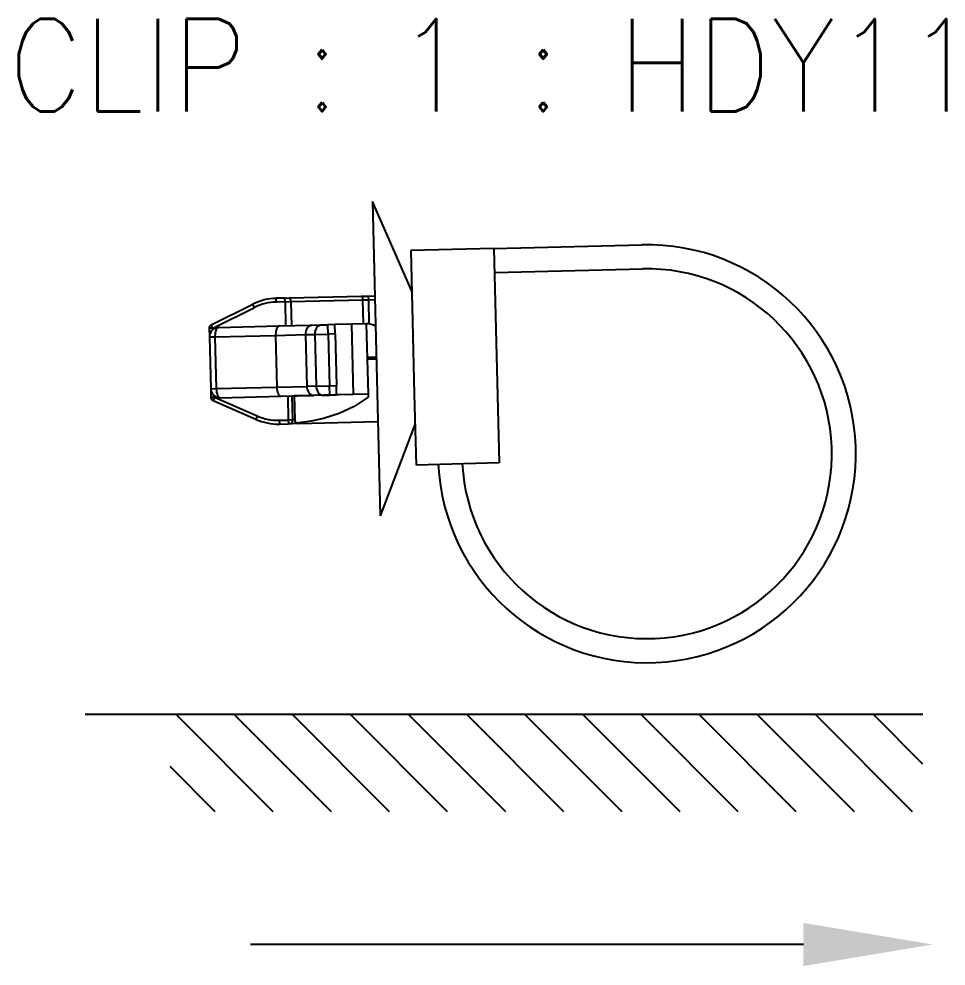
# Model space of a CAD drawing. Header units: inches. Extents: x 47316 to 59086, y 3141 to 11743.
# Drawn here: x 53516.31 to 53541.39, y 6233.03 to 6258.64 of the extents above; entities that cross this region are included whole.
import ezdxf

# ---------------------------------------------------------------- set-up
doc = ezdxf.new("R2010")
doc.units = ezdxf.units.IN
doc.header["$MEASUREMENT"] = 0
doc.styles.get("Standard").update_dxf_attribs({"font": ''})
doc.styles.get('Standard').set_extended_font_data('SimSun')

msp = doc.modelspace()

# ---------------------------------------------------------------- linework, layer by layer
at = {"color": 0, "linetype": 'ByBlock', "lineweight": -3, "ltscale": 0.132311}
for p, q in [((53526.936, 6251.275), (53525.876, 6253.699)), ((53527.025, 6247.676), (53526.086, 6245.202))]:
    msp.add_line(p, q, dxfattribs=at)
at = {"color": 0, "linetype": 'ByBlock', "lineweight": -3, "ltscale": 0.425}
msp.add_line((53525.876, 6253.699), (53526.086, 6245.202), dxfattribs=at)
at = {"color": 0, "linetype": 'ByBlock', "lineweight": -3, "ltscale": 0.2}
for p, q in [((53529.158, 6252.43), (53533.157, 6252.529)), ((53529.174, 6251.78), (53533.173, 6251.879))]:
    msp.add_line(p, q, dxfattribs=at)
at = {"color": 0, "linetype": 'ByBlock', "lineweight": -3, "ltscale": 0.1125}
for p, q in [((53529.158, 6252.43), (53526.909, 6252.374)), ((53529.302, 6246.632), (53527.053, 6246.576))]:
    msp.add_line(p, q, dxfattribs=at)
at = {"color": 0, "linetype": 'ByBlock', "lineweight": -3, "ltscale": 0.096026}
for p, q in [((53526.909, 6252.374), (53526.957, 6250.454)), ((53527.005, 6248.496), (53527.053, 6246.576))]:
    msp.add_line(p, q, dxfattribs=at)
at = {"color": 0, "linetype": 'ByBlock', "lineweight": -3, "ltscale": 0.289999}
msp.add_line((53529.158, 6252.43), (53529.302, 6246.632), dxfattribs=at)
at = {"color": 0, "linetype": 'ByBlock', "lineweight": -3, "ltscale": 0.062942}
for p, q in [((53521.515, 6250.367), (53522.642, 6250.928)), ((53522.719, 6247.81), (53521.566, 6248.314))]:
    msp.add_line(p, q, dxfattribs=at)
at = {"color": 0, "linetype": 'ByBlock', "lineweight": -3, "ltscale": 0.005}
for p, q in [((53522.687, 6250.838), (53522.642, 6250.928)), ((53523.275, 6250.984), (53523.273, 6251.084)), ((53523.511, 6250.99), (53523.509, 6251.09)), ((53525.773, 6251.046), (53525.77, 6251.146)), ((53521.559, 6250.278), (53521.459, 6250.275)), ((53521.559, 6250.278), (53521.515, 6250.367)), ((53521.606, 6248.406), (53521.506, 6248.403)), ((53521.606, 6248.406), (53521.566, 6248.314)), ((53522.759, 6247.902), (53522.719, 6247.81)), ((53523.354, 6247.785), (53523.357, 6247.685)), ((53523.598, 6247.791), (53523.601, 6247.691))]:
    msp.add_line(p, q, dxfattribs=at)
at = {"color": 0, "linetype": 'ByBlock', "lineweight": -3, "ltscale": 0.011804}
for p, q in [((53523.509, 6251.09), (53523.273, 6251.084)), ((53523.511, 6250.99), (53523.275, 6250.984))]:
    msp.add_line(p, q, dxfattribs=at)
at = {"color": 0, "linetype": 'ByBlock', "lineweight": -3, "ltscale": 0.006325}
msp.add_line((53523.509, 6251.09), (53523.635, 6251.093), dxfattribs=at)
at = {"color": 0, "linetype": 'ByBlock', "lineweight": -3, "ltscale": 0.007907}
msp.add_line((53523.511, 6250.99), (53523.669, 6250.994), dxfattribs=at)
at = {"color": 0, "linetype": 'ByBlock', "lineweight": -3, "ltscale": 0.0325}
for p, q in [((53523.511, 6250.99), (53523.527, 6250.34)), ((53523.669, 6250.994), (53523.685, 6250.344)), ((53525.631, 6250.392), (53525.615, 6251.042)), ((53523.582, 6248.441), (53523.598, 6247.791)), ((53523.694, 6248.444), (53523.71, 6247.794))]:
    msp.add_line(p, q, dxfattribs=at)
at = {"color": 0, "linetype": 'ByBlock', "lineweight": -3, "ltscale": 0.097302}
for p, q in [((53523.635, 6251.093), (53525.581, 6251.141)), ((53523.669, 6250.994), (53525.615, 6251.042))]:
    msp.add_line(p, q, dxfattribs=at)
at = {"color": 0, "linetype": 'ByBlock', "lineweight": -3, "ltscale": 0.009488}
msp.add_line((53525.581, 6251.141), (53525.77, 6251.146), dxfattribs=at)
at = {"color": 0, "linetype": 'ByBlock', "lineweight": -3, "ltscale": 0.007906}
msp.add_line((53525.615, 6251.042), (53525.773, 6251.046), dxfattribs=at)
at = {"color": 0, "linetype": 'ByBlock', "lineweight": -3, "ltscale": 0.008443}
for p, q in [((53525.77, 6251.146), (53525.939, 6251.15)), ((53525.773, 6251.046), (53525.942, 6251.05))]:
    msp.add_line(p, q, dxfattribs=at)
at = {"color": 0, "linetype": 'ByBlock', "lineweight": -3, "ltscale": 0.032832}
msp.add_line((53525.789, 6250.389), (53525.773, 6251.046), dxfattribs=at)
at = {"color": 0, "linetype": 'ByBlock', "lineweight": -3, "ltscale": 0.062941}
for p, q in [((53521.559, 6250.278), (53522.687, 6250.838)), ((53522.759, 6247.902), (53521.606, 6248.406))]:
    msp.add_line(p, q, dxfattribs=at)
at = {"color": 0, "linetype": 'ByBlock', "lineweight": -3, "ltscale": 0.022501}
for p, q in [((53525.308, 6250.384), (53524.858, 6250.373)), ((53525.355, 6248.485), (53524.905, 6248.474))]:
    msp.add_line(p, q, dxfattribs=at)
at = {"color": 0, "linetype": 'ByBlock', "lineweight": -3, "ltscale": 0.02}
for p, q in [((53525.708, 6250.394), (53525.308, 6250.384)), ((53525.755, 6248.495), (53525.355, 6248.485))]:
    msp.add_line(p, q, dxfattribs=at)
at = {"color": 0, "linetype": 'ByBlock', "lineweight": -3, "ltscale": 0.095}
for p, q in [((53525.308, 6250.384), (53525.355, 6248.485)), ((53525.708, 6250.394), (53525.755, 6248.495))]:
    msp.add_line(p, q, dxfattribs=at)
at = {"color": 0, "linetype": 'ByBlock', "lineweight": -3, "ltscale": 0.097948}
msp.add_line((53526.957, 6250.454), (53527.005, 6248.496), dxfattribs=at)
at = {"color": 0, "linetype": 'ByBlock', "lineweight": -3, "ltscale": 0.011816}
for p, q in [((53521.459, 6250.275), (53521.465, 6250.039)), ((53521.5, 6248.639), (53521.506, 6248.403))]:
    msp.add_line(p, q, dxfattribs=at)
at = {"color": 0, "linetype": 'ByBlock', "lineweight": -3, "ltscale": 0.001816}
for p, q in [((53521.559, 6250.278), (53521.56, 6250.241)), ((53521.605, 6248.442), (53521.606, 6248.406))]:
    msp.add_line(p, q, dxfattribs=at)
at = {"color": 0, "linetype": 'ByBlock', "lineweight": -3, "ltscale": 0.081943}
for p, q in [((53521.709, 6250.295), (53523.347, 6250.336)), ((53521.616, 6250.043), (53523.254, 6250.083)), ((53521.651, 6248.643), (53523.289, 6248.684)), ((53521.756, 6248.396), (53523.394, 6248.436))]:
    msp.add_line(p, q, dxfattribs=at)
at = {"color": 0, "linetype": 'ByBlock', "lineweight": -3, "ltscale": 0.04455}
for p, q in [((53523.347, 6250.336), (53524.238, 6250.358)), ((53523.394, 6248.436), (53524.285, 6248.458))]:
    msp.add_line(p, q, dxfattribs=at)
at = {"color": 0, "linetype": 'ByBlock', "lineweight": -3, "ltscale": 0.012637}
for p, q in [((53524.238, 6250.358), (53524.491, 6250.364)), ((53524.064, 6250.103), (53524.317, 6250.11)), ((53524.351, 6248.71), (53524.099, 6248.704)), ((53524.538, 6248.464), (53524.285, 6248.458))]:
    msp.add_line(p, q, dxfattribs=at)
at = {"color": 0, "linetype": 'ByBlock', "lineweight": -3, "ltscale": 0.009006}
for p, q in [((53524.491, 6250.364), (53524.671, 6250.368)), ((53524.538, 6248.464), (53524.718, 6248.469))]:
    msp.add_line(p, q, dxfattribs=at)
at = {"color": 0, "linetype": 'ByBlock', "lineweight": -3, "ltscale": 0.009364}
for p, q in [((53524.858, 6250.373), (53524.671, 6250.368)), ((53524.864, 6250.123), (53524.677, 6250.118)), ((53524.712, 6248.719), (53524.899, 6248.723)), ((53524.718, 6248.469), (53524.905, 6248.474))]:
    msp.add_line(p, q, dxfattribs=at)
at = {"color": 0, "linetype": 'ByBlock', "lineweight": -3, "ltscale": 0.0125}
for p, q in [((53524.677, 6250.118), (53524.671, 6250.368)), ((53524.864, 6250.123), (53524.858, 6250.373)), ((53525.73, 6249.494), (53525.98, 6249.5)), ((53525.731, 6249.444), (53525.981, 6249.451)), ((53524.718, 6248.469), (53524.712, 6248.719)), ((53524.905, 6248.474), (53524.899, 6248.723))]:
    msp.add_line(p, q, dxfattribs=at)
at = {"color": 0, "linetype": 'ByBlock', "lineweight": -3, "ltscale": 0.007544}
for p, q in [((53521.465, 6250.039), (53521.616, 6250.043)), ((53521.5, 6248.639), (53521.651, 6248.643))]:
    msp.add_line(p, q, dxfattribs=at)
at = {"color": 0, "linetype": 'ByBlock', "lineweight": -3, "ltscale": 0.07}
for p, q in [((53521.465, 6250.039), (53521.5, 6248.639)), ((53521.616, 6250.043), (53521.651, 6248.643)), ((53523.254, 6250.083), (53523.289, 6248.684)), ((53524.064, 6250.103), (53524.099, 6248.704)), ((53524.317, 6250.11), (53524.351, 6248.71)), ((53524.677, 6250.118), (53524.712, 6248.719)), ((53524.864, 6250.123), (53524.899, 6248.723))]:
    msp.add_line(p, q, dxfattribs=at)
at = {"color": 0, "linetype": 'ByBlock', "lineweight": -3, "ltscale": 0.0405}
for p, q in [((53523.254, 6250.083), (53524.064, 6250.103)), ((53523.289, 6248.684), (53524.099, 6248.704))]:
    msp.add_line(p, q, dxfattribs=at)
at = {"color": 0, "linetype": 'ByBlock', "lineweight": -3, "ltscale": 0.018011}
for p, q in [((53524.317, 6250.11), (53524.677, 6250.118)), ((53524.351, 6248.71), (53524.712, 6248.719))]:
    msp.add_line(p, q, dxfattribs=at)
at = {"color": 0, "linetype": 'ByBlock', "lineweight": -3, "ltscale": 0.0025}
msp.add_line((53525.812, 6249.446), (53525.811, 6249.496), dxfattribs=at)
at = {"color": 0, "linetype": 'ByBlock', "lineweight": -3, "ltscale": 0.005363}
msp.add_line((53523.582, 6248.441), (53523.69, 6248.443), dxfattribs=at)
at = {"color": 0, "linetype": 'ByBlock', "lineweight": -3, "ltscale": 0.000233459}
msp.add_line((53523.69, 6248.443), (53523.694, 6248.444), dxfattribs=at)
at = {"color": 0, "linetype": 'ByBlock', "lineweight": -3, "ltscale": 0.003059}
msp.add_line((53523.694, 6248.444), (53523.755, 6248.445), dxfattribs=at)
at = {"color": 0, "linetype": 'ByBlock', "lineweight": -3, "ltscale": 0.1}
msp.add_line((53525.755, 6248.495), (53523.755, 6248.445), dxfattribs=at)
at = {"color": 0, "linetype": 'ByBlock', "lineweight": -3, "ltscale": 0.031953}
msp.add_line((53523.755, 6248.445), (53523.771, 6247.806), dxfattribs=at)
at = {"color": 0, "linetype": 'ByBlock', "lineweight": -3}
for p, q in [((53525.757, 6248.408), (53525.378, 6248.16)), ((53525.378, 6248.16), (53524.974, 6247.968)), ((53524.553, 6247.831), (53524.216, 6247.759)), ((53524.974, 6247.968), (53524.553, 6247.831)), ((53524.216, 6247.759), (53523.874, 6247.713))]:
    msp.add_line(p, q, dxfattribs=at)
at = {"color": 0, "linetype": 'ByBlock', "lineweight": -3, "ltscale": 0.004339}
msp.add_line((53525.755, 6248.495), (53525.757, 6248.408), dxfattribs=at)
at = {"color": 0, "linetype": 'ByBlock', "lineweight": -3, "ltscale": 0.012206}
for p, q in [((53523.354, 6247.785), (53523.598, 6247.791)), ((53523.357, 6247.685), (53523.601, 6247.691))]:
    msp.add_line(p, q, dxfattribs=at)
at = {"color": 0, "linetype": 'ByBlock', "lineweight": -3, "ltscale": 0.005597}
msp.add_line((53523.71, 6247.794), (53523.598, 6247.791), dxfattribs=at)
at = {"color": 0, "linetype": 'ByBlock', "lineweight": -3, "ltscale": 0.004477}
msp.add_line((53523.69, 6247.693), (53523.601, 6247.691), dxfattribs=at)
at = {"color": 0, "linetype": 'ByBlock', "lineweight": -3, "ltscale": 0.00896}
msp.add_line((53523.87, 6247.698), (53523.69, 6247.693), dxfattribs=at)
at = {"color": 0, "linetype": 'ByBlock', "lineweight": -3, "ltscale": 0.002986}
msp.add_line((53523.77, 6247.795), (53523.71, 6247.794), dxfattribs=at)
at = {"color": 0, "linetype": 'ByBlock', "lineweight": -3, "ltscale": 9.0198e-05}
msp.add_line((53523.771, 6247.796), (53523.77, 6247.795), dxfattribs=at)
at = {"color": 0, "linetype": 'ByBlock', "lineweight": -3, "ltscale": 0.000495148}
msp.add_line((53523.771, 6247.806), (53523.771, 6247.796), dxfattribs=at)
at = {"color": 0, "linetype": 'ByBlock', "lineweight": -3, "ltscale": 0.107719}
msp.add_line((53523.87, 6247.698), (53526.023, 6247.751), dxfattribs=at)
at = {"color": 0, "linetype": 'ByBlock', "lineweight": -3, "ltscale": 0.000715637}
msp.add_line((53523.874, 6247.713), (53523.874, 6247.699), dxfattribs=at)
at = {"color": 0, "lineweight": -3}
for p, q in [((53540.762, 6239.829, 0), (53518.106, 6239.829)), ((53523.193, 6237.2, 0), (53520.565, 6239.829, 0)), ((53524.765, 6237.2, 0), (53522.137, 6239.829, 0)), ((53526.336, 6237.2, 0), (53523.708, 6239.829, 0)), ((53527.908, 6237.2, 0), (53525.28, 6239.829, 0)), ((53529.48, 6237.2, 0), (53526.851, 6239.829, 0)), ((53531.051, 6237.2, 0), (53528.423, 6239.829, 0)), ((53532.623, 6237.2, 0), (53529.994, 6239.829, 0)), ((53534.194, 6237.2, 0), (53531.566, 6239.829, 0)), ((53535.766, 6237.2, 0), (53533.138, 6239.829, 0)), ((53537.337, 6237.2, 0), (53534.709, 6239.829, 0)), ((53538.909, 6237.2, 0), (53536.281, 6239.829, 0)), ((53540.48, 6237.2, 0), (53537.852, 6239.829, 0)), ((53540.762, 6238.49, 0), (53539.424, 6239.829, 0)), ((53521.622, 6237.2, 0), (53520.4, 6238.422, 0))]:
    msp.add_line(p, q, dxfattribs=at)
msp.add_line((53537.528, 6233.611), (53522.58, 6233.611))
at = {"color": 0, "linetype": 'ByBlock', "lineweight": -3}
for centre, radius, start, end in [((53533.297, 6246.881), 5.65, 182.94, 91.4187), ((53533.297, 6246.881), 5, 183.1379, 91.4187), ((53523.31, 6249.584), 1.5, 91.4187, 116.4356), ((53523.31, 6249.584), 1.4, 91.4187, 116.4356), ((53525.72, 6249.894), 0.5, 61.4187, 91.4187), ((53521.559, 6250.278), 0.1, 116.4356, 181.4187), ((53521.715, 6250.045), 0.25, 91.4187, 181.4187), ((53521.75, 6248.646), 0.25, 181.4187, 271.4187), ((53521.606, 6248.406), 0.1, 181.4187, 246.4018), ((53523.32, 6249.185), 1.4, 246.4018, 271.4187), ((53523.32, 6249.185), 1.5, 246.4018, 271.4187), ((53523.865, 6247.806), 0.0931, 179.8181, 275.4951), ((53523.871, 6247.799), 0.0999, 181.4761, 271.476), ((53523.871, 6247.702), 0.00433, 252.5811, 315.8094)]:
    msp.add_arc(centre, radius, start, end, dxfattribs=at)
for centre, major_axis, ratio, start_param, end_param in [((53523.638, 6250.993), (-0.0025, 0.1), 0.316228, 4.712389, 6.283185), ((53525.583, 6251.041), (-0.0025, 0.1), 0.316228, 4.712389, 6.283185), ((53521.715, 6250.045), (-0.006, 0.25), 0.396439, -6.283185, -4.712389), ((53523.354, 6250.086), (-0.006, 0.25), 0.396439, -6.283185, -4.712389), ((53524.244, 6250.108), (-0.006, 0.25), 0.720438, 0, 1.570796), ((53524.497, 6250.114), (-0.006, 0.25), 0.720438, 0, 1.570796), ((53521.75, 6248.646), (-0.006, 0.25), 0.396439, 1.570796, 3.141593), ((53523.388, 6248.686), (-0.006, 0.25), 0.396439, 1.570796, 3.141593), ((53524.279, 6248.708), (-0.006, 0.25), 0.720438, 1.570796, 3.141593), ((53524.532, 6248.714), (-0.006, 0.25), 0.720438, 1.570796, 3.141593), ((53523.688, 6247.793), (-0.0025, 0.1), 0.22389, 3.141593, 4.712389), ((53523.867, 6247.798), (-0.0025, 0.1), 0.97071, 1.570796, 3.141593)]:
    msp.add_ellipse(centre, major_axis=major_axis, ratio=ratio, start_param=start_param, end_param=end_param, dxfattribs=at)
msp.add_solid([(53537.528, 6234.195), (53541.028, 6233.611), (53537.528, 6233.028)])

# ---------------------------------------------------------------- texts
at = {"color": 42, "linetype": 'Continuous', "lineweight": 15, "insert": (53516.025, 6258.639), "char_height": 2.5, "width": 31.28571, "attachment_point": 1}
msp.add_mtext('\\Fromans.shx;\\W0.9000000000;\\T1.0000000000;\\o\\lCLIP : 1 : HDY11', dxfattribs=at)

doc.saveas('drawing.dxf')
